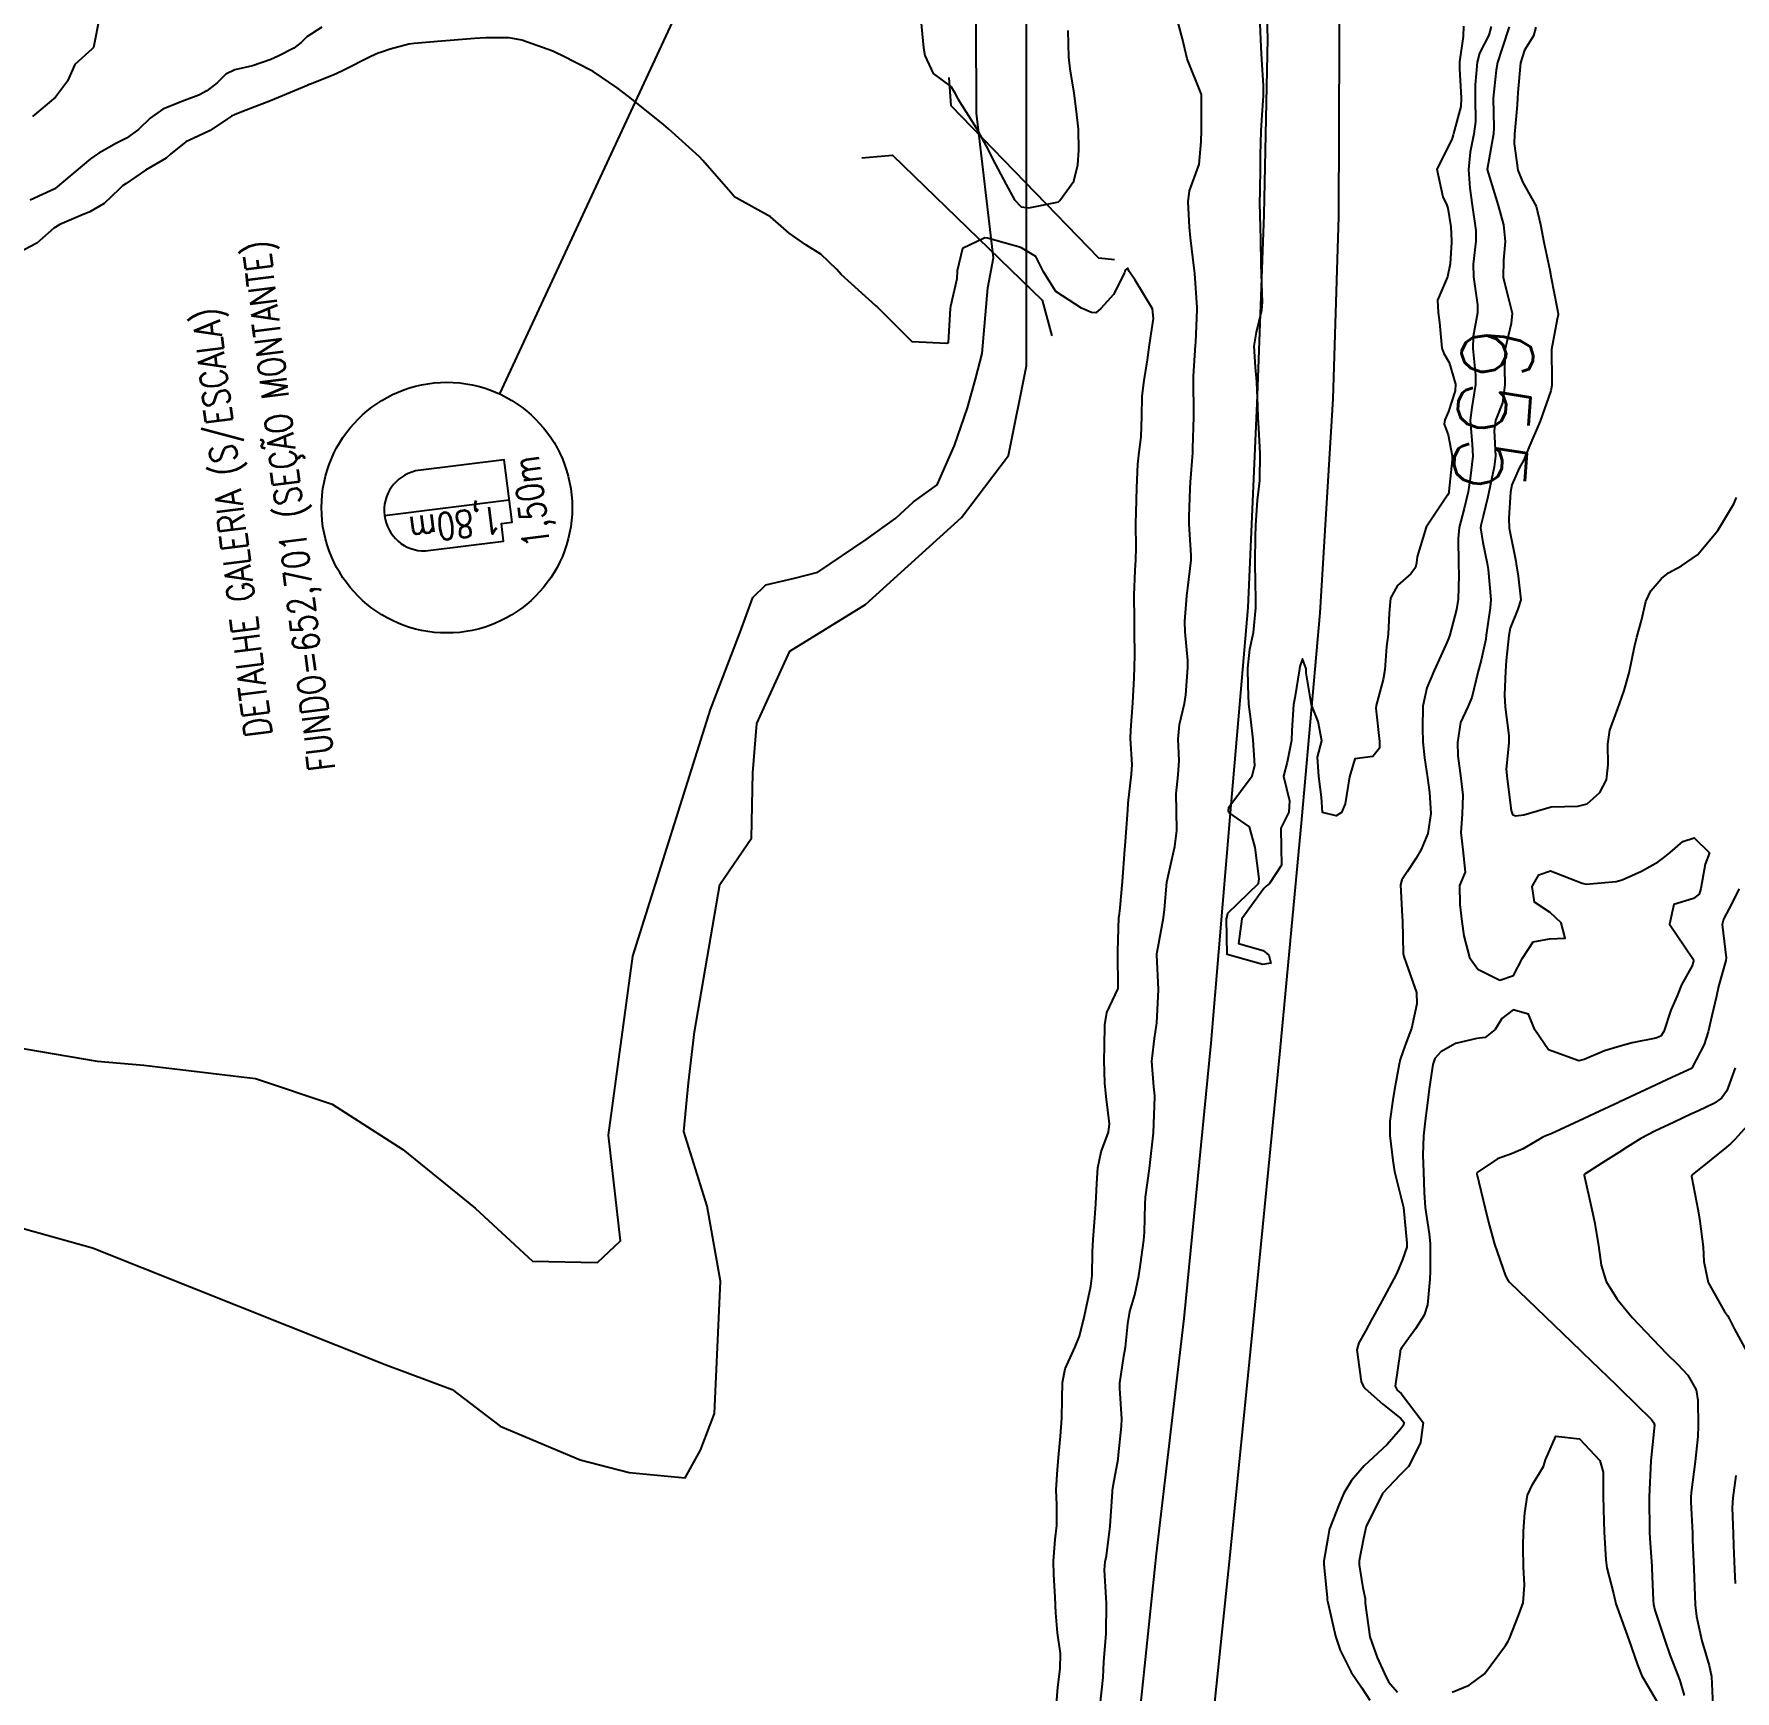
# Model space of a CAD drawing. Header units: metres. Extents: x 292545 to 299085, y 7450245 to 7463078.
# Drawn here: x 296622.6 to 296717.6, y 7461108.6 to 7461201.1 of the extents above; entities that cross this region are included whole.
import ezdxf
from ezdxf.enums import TextEntityAlignment as Align

# ---------------------------------------------------------------- set-up
doc = ezdxf.new("R2010")
doc.units = ezdxf.units.M
doc.linetypes.add('CONTINUO', pattern=[0])
for name, color, linetype in [('Cotas', 45, 'Continuous'), ('Curvas de Nivel 1m', 11, 'Continuous'), ('Curvas de Nivel 5m', 15, 'Continuous'), ('Hidrografia', 140, 'Continuous'), ('Linha Férrea', 20, 'Continuous'), ('Pontes e viadutos', 190, 'Continuous'), ('TEXTO', 45, 'Continuous')]:
    doc.layers.add(name, color=color, linetype=linetype)
doc.styles.add('ROMANS', font='romans', dxfattribs={"height": 0.2})
doc.styles.add('Style-STANDARD', font='STANDARD.shx')

msp = doc.modelspace()

# ---------------------------------------------------------------- linework, layer by layer
at = {"layer": 'Curvas de Nivel 1m', "flags": 128}
for points, elevation in [([(296638.699, 7461201.464), (296637.873, 7461200.934), (296637.554, 7461200.607), (296637.15, 7461200.297), (296636.304, 7461199.86), (296635.857, 7461199.669), (296634.84, 7461199.313), (296633.85, 7461199.092), (296633.341, 7461198.852), (296632.853, 7461198.35), (296632.286, 7461197.908), (296631.836, 7461197.677), (296630.884, 7461197.318), (296629.828, 7461196.885), (296629.122, 7461196.391), (296628.459, 7461195.755), (296627.806, 7461195.274), (296627.236, 7461194.981), (296626.254, 7461194.425), (296625.975, 7461194.244), (296625.79, 7461194.109), (296623.81, 7461192.459), (296623.787, 7461192.446), (296622.422, 7461191.815)], 656), ([(296626.292, 7461202.021), (296625.972, 7461200.429), (296625.951, 7461200.34), (296625.861, 7461200.239), (296624.917, 7461199.375), (296624.503, 7461198.443), (296623.834, 7461197.551), (296622.548, 7461196.473)], 657), ([(296682.179, 7461107.759), (296682.334, 7461109.302), (296682.355, 7461109.757), (296682.373, 7461110.183), (296682.505, 7461111.755), (296682.535, 7461113.45), (296682.516, 7461113.755), (296682.418, 7461115.316), (296682.457, 7461115.756), (296682.523, 7461116.1), (296682.739, 7461117.752), (296682.855, 7461119.693), (296682.861, 7461119.751), (296682.916, 7461120.094), (296683.179, 7461121.499), (296683.202, 7461121.747), (296683.367, 7461123.335), (296683.394, 7461123.746), (296683.28, 7461125.447), (296683.279, 7461125.747), (296683.503, 7461127.247), (296683.583, 7461127.744), (296683.716, 7461129.053), (296683.836, 7461129.742), (296684.103, 7461130.679), (296684.33, 7461131.737), (296684.431, 7461132.368), (296684.619, 7461133.735), (296684.65, 7461134.172), (296684.688, 7461135.734), (296684.711, 7461136.13), (296684.933, 7461137.732), (296684.954, 7461137.904), (296685.153, 7461139.73), (296685.235, 7461141.729), (296685.235, 7461141.791), (296685.181, 7461142.298), (296685.067, 7461143.731), (296685.07, 7461143.865), (296685.216, 7461144.99), (296685.326, 7461145.728), (296685.343, 7461145.848), (296685.425, 7461147.727), (296685.346, 7461149.655), (296685.348, 7461149.729), (296685.357, 7461149.812), (296685.706, 7461151.724), (296685.761, 7461152.187), (296685.907, 7461153.714), (296686.152, 7461154.89), (296686.344, 7461155.71), (296686.451, 7461156.61), (296686.437, 7461157.709), (296686.425, 7461158.657), (296686.539, 7461159.708), (296686.58, 7461160.523), (296686.531, 7461161.709), (296686.604, 7461162.525), (296686.883, 7461163.705), (296686.966, 7461164.179), (296687.073, 7461165.704), (296687.063, 7461166.108), (296686.922, 7461167.706), (296686.91, 7461168.285), (296687.013, 7461169.705), (296687.065, 7461170.15), (296687.261, 7461171.703), (296687.262, 7461171.977), (296687.149, 7461173.704), (296687.14, 7461174.121), (296687.194, 7461175.704), (296687.219, 7461176.063), (296687.345, 7461177.703), (296687.358, 7461177.95), (296687.405, 7461179.702), (296687.404, 7461179.924), (296687.382, 7461181.703), (296687.388, 7461181.971), (296687.503, 7461183.702), (296687.515, 7461183.861), (296687.59, 7461185.701), (296687.591, 7461185.804), (296687.458, 7461187.703), (296687.428, 7461188.001), (296687.215, 7461189.705), (296687.16, 7461190.294), (296687.099, 7461191.707), (296687.156, 7461192.322), (296687.675, 7461193.701), (296687.698, 7461193.797), (296687.807, 7461195.075), (296687.831, 7461195.7), (296687.843, 7461197.7), (296687.03, 7461199.708), (296686.775, 7461200.81), (296686.539, 7461201.713)], 656), ([(296702.473, 7461201.524), (296702.45, 7461200.952), (296702.245, 7461199.526), (296702.243, 7461199.14), (296702.341, 7461197.525), (296702.315, 7461197.039), (296701.91, 7461195.529), (296701.889, 7461195.453), (296701.81, 7461195.202), (296700.982, 7461193.542), (296701.306, 7461192.001), (296701.533, 7461191.533), (296701.584, 7461191.356), (296701.751, 7461190.311), (296701.806, 7461189.529), (296701.806, 7461189.466), (296701.73, 7461188.249), (296701.575, 7461187.532), (296701.019, 7461186.225), (296701.044, 7461185.54), (296701.126, 7461184.977), (296701.257, 7461183.536), (296701.371, 7461183.236), (296701.661, 7461182.748), (296702.023, 7461181.526), (296702.007, 7461181.159), (296701.628, 7461180), (296701.417, 7461179.533), (296701.38, 7461179.293), (296701.615, 7461178.697), (296701.832, 7461177.528), (296701.83, 7461177.297), (296701.655, 7461175.529), (296701.641, 7461175.46), (296701.571, 7461175.331), (296700.374, 7461173.548), (296699.878, 7461171.896), (296699.85, 7461171.555), (296699.791, 7461171.294), (296699.523, 7461170.93), (296698.786, 7461170.295), (296698.391, 7461169.571), (296698.32, 7461168.746), (296698.257, 7461167.572), (296698.163, 7461166.886), (296698.076, 7461165.574), (296697.985, 7461165.045), (296697.588, 7461163.578), (296697.578, 7461163.432), (296697.775, 7461161.576), (296697.783, 7461161.2), (296697.4, 7461160.741), (296696.394, 7461160.599), (296696.108, 7461159.599), (296695.855, 7461158.09), (296695.645, 7461157.606), (296695.361, 7461157.425), (296694.594, 7461157.618), (296694.53, 7461158.459), (296694.39, 7461159.62), (296694.315, 7461160.705), (296694.556, 7461161.619), (296694.349, 7461162.696), (296693.984, 7461163.624), (296693.683, 7461165.405), (296693.684, 7461165.628), (296693.468, 7461166.185), (296693.33, 7461165.766), (296693.311, 7461165.632), (296693.051, 7461164.022), (296692.979, 7461163.635), (296692.872, 7461162.182), (296692.866, 7461161.635), (296692.614, 7461160.418), (296692.423, 7461159.64), (296692.744, 7461158.262), (296692.715, 7461157.636), (296692.263, 7461156.731), (296692.282, 7461155.641), (296692.304, 7461154.665), (296691.624, 7461153.647), (296691.455, 7461153.505), (296691.31, 7461153.368), (296690.083, 7461151.668), (296689.904, 7461150.296), (296691.275, 7461149.902), (296691.599, 7461149.647), (296691.709, 7461149.203), (296691.265, 7461149.117), (296689.273, 7461149.68), (296689.236, 7461151.681), (296689.24, 7461151.734), (296689.296, 7461151.987), (296691.026, 7461153.654), (296691.064, 7461153.907), (296690.826, 7461155.658), (296690.51, 7461156.819), (296689.362, 7461157.609), (296689.341, 7461157.68), (296689.337, 7461157.707), (296689.365, 7461157.912), (296690.67, 7461159.661), (296690.81, 7461160.241), (296690.716, 7461161.66), (296690.581, 7461162.819), (296690.479, 7461163.664), (296690.438, 7461164.675), (296690.413, 7461165.666), (296690.534, 7461166.725), (296690.735, 7461167.661), (296690.869, 7461169.032), (296690.875, 7461169.659), (296690.857, 7461170.316), (296690.823, 7461171.661), (296690.852, 7461172.966), (296690.874, 7461173.66), (296690.964, 7461175.056), (296691.045, 7461175.658), (296691.095, 7461176.143), (296691.102, 7461177.658), (296691.031, 7461179.073), (296690.996, 7461179.659), (296690.98, 7461180.31), (296690.932, 7461181.657), (296690.842, 7461182.477), (296690.78, 7461183.659), (296690.905, 7461184.434), (296691.198, 7461185.655), (296691.238, 7461186.116), (296691.189, 7461187.655), (296691.174, 7461188.21), (296691.147, 7461189.656), (296691.125, 7461190.28), (296691.1, 7461191.657), (296691.118, 7461192.311), (296691.13, 7461193.657), (296691.123, 7461194.334), (296691.167, 7461195.656), (296691.207, 7461196.271), (296691.297, 7461197.655), (296691.289, 7461198.215), (296691.21, 7461199.657), (296691.175, 7461200.352), (296691.115, 7461201.658)], 657), ([(296704.007, 7461201.508), (296703.878, 7461201.02), (296703.362, 7461200.021), (296703.23, 7461199.516), (296703.12, 7461198.241), (296703.124, 7461197.517), (296703.141, 7461196.196), (296703.048, 7461195.518), (296702.835, 7461194.488), (296702.741, 7461193.521), (296702.818, 7461192.479), (296702.958, 7461191.518), (296703.148, 7461190.117), (296703.157, 7461189.516), (296703.013, 7461188.234), (296703.021, 7461187.517), (296703.247, 7461185.967), (296703.243, 7461185.514), (296703.006, 7461184.191), (296702.986, 7461183.517), (296703.134, 7461182.032), (296703.14, 7461181.515), (296702.924, 7461180.223), (296702.839, 7461179.518), (296702.959, 7461178.167), (296702.988, 7461177.516), (296702.838, 7461176.264), (296702.72, 7461175.519), (296702.497, 7461174.587), (296702.223, 7461173.523), (296702.16, 7461172.911), (296702.181, 7461171.524), (296702.197, 7461170.849), (296702.176, 7461169.523), (296702.081, 7461168.941), (296701.703, 7461167.528), (296701.645, 7461167.364), (296701.477, 7461166.969), (296700.827, 7461165.54), (296700.424, 7461164.569), (296700.192, 7461163.549), (296700.18, 7461162.308), (296700.199, 7461161.548), (296700.281, 7461160.665), (296700.462, 7461159.544), (296700.568, 7461158.735), (296700.644, 7461157.547), (296700.468, 7461156.432), (296700.102, 7461155.552), (296699.831, 7461155.06), (296699.324, 7461154.296), (296699.028, 7461153.852), (296698.952, 7461153.564), (296699.05, 7461151.808), (296699.062, 7461151.562), (296699.096, 7461149.74), (296699.126, 7461149.561), (296699.267, 7461149.19), (296699.839, 7461147.554), (296699.863, 7461146.927), (296699.563, 7461145.557), (296699.474, 7461145.303), (296699.209, 7461144.614), (296698.934, 7461143.826), (296698.865, 7461143.563), (296698.608, 7461142.136), (296698.516, 7461141.567), (296698.357, 7461140.372), (296698.358, 7461139.568), (296698.522, 7461138.177), (296698.615, 7461137.565), (296699.104, 7461135.626), (296699.113, 7461135.56), (296699.308, 7461133.558), (296699.296, 7461133.342), (296699.069, 7461132.649), (296698.739, 7461131.882), (296698.576, 7461131.565), (296698.028, 7461130.56), (296697.502, 7461129.583), (296697.337, 7461129.277), (296697.019, 7461128.688), (296696.616, 7461127.987), (296696.51, 7461127.595), (296696.746, 7461125.832), (296696.861, 7461125.591), (296696.982, 7461125.449), (296697.962, 7461124.565), (296698.965, 7461123.768), (296699.135, 7461123.558), (296699.117, 7461123.402), (296698.957, 7461123.177), (296698.198, 7461122.317), (296697.415, 7461121.583), (296696.928, 7461121.131), (296696.213, 7461120.304), (296695.785, 7461119.601), (296695.525, 7461118.985), (296694.982, 7461117.609), (296694.961, 7461117.541), (296694.885, 7461117.085), (296694.668, 7461115.809), (296694.66, 7461115.612), (296694.845, 7461113.777), (296694.862, 7461113.61), (296694.866, 7461113.586), (296695.313, 7461111.605), (296695.58, 7461110.827), (296696.192, 7461109.596), (296696.784, 7461108.723), (296697.231, 7461108.037)], 656), ([(296706.5, 7461201.474), (296706.371, 7461200.982), (296705.87, 7461200.174), (296705.644, 7461199.483), (296705.503, 7461197.82), (296705.492, 7461197.485), (296705.471, 7461197.127), (296705.313, 7461195.488), (296705.29, 7461194.97), (296705.497, 7461193.484), (296705.783, 7461192.798), (296706.53, 7461191.472), (296706.77, 7461190.452), (296706.949, 7461189.468), (296707.294, 7461187.898), (296707.369, 7461187.464), (296707.697, 7461185.763), (296707.76, 7461185.459), (296707.758, 7461185.394), (296707.69, 7461185.167), (296707.386, 7461183.464), (296707.393, 7461181.717), (296707.4, 7461181.464), (296707.342, 7461181.166), (296706.751, 7461179.473), (296706.111, 7461177.986), (296705.909, 7461177.485), (296705.818, 7461177.268), (296705.594, 7461176.885), (296705.169, 7461175.904), (296705.09, 7461175.495), (296705.002, 7461174.052), (296705.013, 7461173.495), (296705.384, 7461171.641), (296705.412, 7461171.491), (296705.523, 7461170.812), (296705.678, 7461169.487), (296705.498, 7461168.962), (296705.071, 7461167.91), (296704.994, 7461167.495), (296704.857, 7461166.101), (296704.808, 7461165.496), (296704.753, 7461164.184), (296704.791, 7461163.496), (296705, 7461161.911), (296704.999, 7461161.494), (296704.858, 7461160.028), (296704.91, 7461159.495), (296705.133, 7461157.724), (296705.209, 7461157.492), (296705.362, 7461157.418), (296705.831, 7461157.483), (296707.368, 7461157.929), (296708.843, 7461157.971), (296709.369, 7461158.088), (296710.085, 7461158.724), (296710.456, 7461159.429), (296710.548, 7461160.276), (296710.525, 7461161.429), (296710.64, 7461162.208), (296711.088, 7461163.423), (296711.187, 7461163.671), (296711.443, 7461164.419), (296711.717, 7461165.416), (296712.024, 7461166.862), (296712.154, 7461167.41), (296712.413, 7461168.327), (296712.655, 7461169.403), (296712.923, 7461169.987), (296713.522, 7461170.675), (296713.924, 7461170.989), (296714.633, 7461171.379), (296715.539, 7461171.994), (296716.667, 7461173.353), (296717.568, 7461174.844), (296717.708, 7461175.202)], 654), ([(296717.862, 7461153.342), (296717.302, 7461152.254), (296716.993, 7461151.656), (296716.911, 7461151.354), (296717.13, 7461149.487), (296717.12, 7461149.351), (296716.715, 7461147.888), (296716.598, 7461147.356), (296716.343, 7461146.248), (296716.124, 7461145.361), (296715.915, 7461144.66), (296715.244, 7461143.369), (296715.222, 7461143.34), (296715.192, 7461143.322), (296713.864, 7461142.705), (296713.183, 7461142.387), (296711.228, 7461141.473), (296711.173, 7461141.447), (296711.154, 7461141.44), (296711.115, 7461141.421), (296709.797, 7461140.804), (296709.164, 7461140.51), (296707.36, 7461139.672), (296707.154, 7461139.595), (296707.063, 7461139.562), (296706.903, 7461139.472), (296705.8, 7461138.826), (296705.139, 7461138.558), (296704.358, 7461138.275), (296703.235, 7461137.509), (296703.203, 7461137.428), (296703.682, 7461135.504), (296703.865, 7461134.732), (296704.203, 7461133.499), (296704.818, 7461131.731), (296704.935, 7461131.491), (296705.052, 7461131.366), (296707.033, 7461129.47), (296709.005, 7461127.573), (296709.14, 7461127.439), (296710.985, 7461125.642), (296711.213, 7461125.418), (296712.966, 7461123.712), (296713.102, 7461123.535), (296713.13, 7461123.397), (296713.123, 7461123.235), (296712.933, 7461121.4), (296712.845, 7461119.401), (296712.86, 7461117.423), (296712.862, 7461117.4), (296712.88, 7461117.087), (296712.976, 7461115.51), (296712.979, 7461115.398), (296713.065, 7461113.617), (296713.086, 7461113.396), (296713.161, 7461113.072), (296713.705, 7461111.387), (296713.994, 7461110.571), (296714.457, 7461109.375), (296714.547, 7461109.13), (296714.782, 7461108.298)], 654), ([(296717.631, 7461143.343), (296717.18, 7461142.076), (296716.878, 7461141.651), (296716.439, 7461141.357), (296715.585, 7461140.95), (296715.167, 7461140.756), (296714.226, 7461140.316), (296713.157, 7461139.809), (296712.367, 7461139.402), (296711.619, 7461138.939), (296711.141, 7461138.627), (296710.401, 7461138.16), (296709.253, 7461137.439), (296709.202, 7461137.359), (296709.634, 7461135.435), (296709.774, 7461134.752), (296710.004, 7461133.431), (296710.151, 7461132.34), (296710.426, 7461131.426), (296711.043, 7461130.426), (296711.891, 7461129.411), (296713.015, 7461128.225), (296713.832, 7461127.388), (296714.423, 7461126.805), (296714.991, 7461126.186), (296715.466, 7461125.365), (296715.558, 7461124.783), (296715.576, 7461123.364), (296715.554, 7461122.764), (296715.403, 7461121.365), (296715.184, 7461119.636), (296715.164, 7461119.367), (296715.163, 7461119.114), (296715.248, 7461117.366), (296715.265, 7461116.98), (296715.332, 7461115.365), (296715.348, 7461114.875), (296715.411, 7461113.364), (296715.486, 7461112.711), (296715.773, 7461111.36), (296716.188, 7461109.967), (296716.312, 7461109.355), (296716.399, 7461107.731)], 653), ([(296719.17, 7461141.06), (296717.614, 7461139.343), (296717.38, 7461139.116), (296717.146, 7461138.915), (296716.284, 7461138.211), (296715.23, 7461137.369), (296715.197, 7461137.294), (296715.564, 7461135.365), (296715.665, 7461134.793), (296715.853, 7461133.362), (296715.886, 7461132.54), (296716.126, 7461131.359), (296717.037, 7461129.75), (296717.202, 7461129.515), (296717.3, 7461129.346), (296717.604, 7461128.762), (296718.388, 7461127.329)], 652), ([(296717.683, 7461120.585), (296717.501, 7461119.344), (296717.474, 7461118.775), (296717.534, 7461117.343), (296717.551, 7461116.668), (296717.599, 7461115.343), (296717.648, 7461114.549)], 652)]:
    msp.add_lwpolyline(points, dxfattribs=dict(at, elevation=elevation))
at = {"layer": 'Curvas de Nivel 5m', "elevation": 655, "flags": 128}
for points in [[(296672.167, 7461201.886), (296672.302, 7461200.318), (296672.376, 7461199.882), (296672.849, 7461198.871), (296673.846, 7461198.127), (296674.016, 7461197.858), (296674.221, 7461197.472), (296675.252, 7461195.846), (296675.803, 7461194.831), (296676.305, 7461193.835), (296676.926, 7461192.684), (296677.386, 7461191.824), (296677.767, 7461191.429), (296678.198, 7461191.382), (296679.771, 7461191.695), (296679.844, 7461191.717), (296679.926, 7461191.788), (296680.697, 7461192.863), (296680.923, 7461193.779), (296680.987, 7461194.593), (296680.957, 7461195.779), (296680.853, 7461196.754), (296680.723, 7461197.781), (296680.504, 7461199.136), (296680.428, 7461199.784), (296680.38, 7461201.283)], [(296705.025, 7461201.493), (296704.616, 7461200.245), (296704.375, 7461199.502), (296704.29, 7461199.07), (296704.127, 7461197.506), (296704.16, 7461195.849), (296704.142, 7461195.505), (296703.793, 7461193.51), (296704.409, 7461191.5), (296704.693, 7461190.437), (296704.802, 7461189.494), (296704.699, 7461188.462), (296704.677, 7461187.496), (296705.026, 7461186.167), (296705.183, 7461185.488), (296705.126, 7461184.927), (296704.803, 7461183.499), (296704.752, 7461182.404), (296704.777, 7461181.499), (296704.637, 7461180.495), (296704.261, 7461179.504), (296704.177, 7461178.945), (296704.251, 7461177.504), (296704.182, 7461176.916), (296703.886, 7461175.507), (296703.833, 7461175.244), (296703.559, 7461174.154), (296703.427, 7461173.638), (296703.416, 7461173.511), (296703.545, 7461172.69), (296703.792, 7461171.507), (296703.846, 7461171.189), (296703.999, 7461169.505), (296703.964, 7461169.04), (296703.737, 7461167.507), (296703.705, 7461167.282), (296703.462, 7461166.11), (296703.331, 7461165.635), (296703.295, 7461165.512), (296702.931, 7461164.025), (296702.716, 7461163.517), (296702.308, 7461162.637), (296702.123, 7461161.523), (296702.154, 7461160.77), (296702.315, 7461159.521), (296702.422, 7461158.573), (296702.395, 7461157.525), (296702.314, 7461156.487), (296702.433, 7461155.524), (296702.563, 7461154.283), (296702.25, 7461153.526), (296702.256, 7461152.479), (296702.37, 7461151.524), (296702.493, 7461150.729), (296702.805, 7461149.517), (296703.263, 7461148.86), (296704.505, 7461148.246), (296705.253, 7461148.502), (296705.753, 7461149.483), (296706.355, 7461150.395), (296707.279, 7461150.553), (296708.137, 7461150.594), (296707.923, 7461151.454), (296707.299, 7461152.019), (296706.432, 7461152.601), (296706.295, 7461153.475), (296706.672, 7461154.121), (296707.326, 7461154.348), (296709.094, 7461153.665), (296709.316, 7461153.614), (296710.988, 7461153.753), (296711.319, 7461153.843), (296712.406, 7461154.325), (296713.335, 7461154.861), (296713.643, 7461155.082), (296714.002, 7461155.383), (296714.725, 7461156), (296715.351, 7461156.187), (296716.204, 7461155.361), (296715.966, 7461154.731), (296715.715, 7461153.366), (296715.621, 7461153.056), (296715.307, 7461152.811), (296714.212, 7461152.473), (296713.975, 7461151.383), (296715.264, 7461149.47), (296715.306, 7461149.37), (296715.31, 7461149.322), (296715.26, 7461149.092), (296714.636, 7461147.989), (296714.393, 7461147.379), (296714.039, 7461146.578), (296713.65, 7461145.386), (296713.483, 7461145.124), (296713.217, 7461145.003), (296711.878, 7461144.745), (296711.21, 7461144.569), (296710.333, 7461144.302), (296709.199, 7461143.816), (296708.899, 7461143.743), (296707.206, 7461144.353), (296706.45, 7461145.478), (296706.1, 7461146.345), (296705.234, 7461146.593), (296704.615, 7461146.111), (296704.234, 7461145.5), (296703.68, 7461145.042), (296703.215, 7461144.992), (296702.025, 7461144.714), (296701.203, 7461144.237), (296700.871, 7461143.87), (296700.751, 7461143.544), (296700.552, 7461142.174), (296700.468, 7461141.547), (296700.324, 7461140.385), (296700.234, 7461139.549), (296700.204, 7461138.482), (296700.235, 7461137.549), (296700.266, 7461136.394), (296700.335, 7461135.548), (296700.547, 7461134.087), (296700.603, 7461133.545), (296700.614, 7461131.99), (296700.594, 7461131.545), (296700.46, 7461130.125), (296700.275, 7461129.548), (296699.793, 7461128.78), (296699.005, 7461127.693), (296698.955, 7461127.609), (296698.938, 7461127.561), (296698.927, 7461127.486), (296698.655, 7461125.565), (296698.768, 7461125.35), (296698.979, 7461125.167), (296700.22, 7461123.547), (296700.074, 7461122.421), (296699.634, 7461121.553), (296699.403, 7461121.08), (296698.924, 7461120.63), (296697.945, 7461119.575), (296697.035, 7461117.729), (296696.994, 7461117.588), (296696.979, 7461117.501), (296696.885, 7461117.064), (296696.648, 7461115.811), (296696.64, 7461115.592), (296696.85, 7461114.304), (296696.967, 7461113.711), (296696.972, 7461113.588), (296696.972, 7461113.457), (296697.245, 7461111.584), (296697.649, 7461110.425), (296698.032, 7461109.571), (296698.283, 7461109.063), (296698.782, 7461108.49)], [(296679.73, 7461107.79), (296679.802, 7461108.771), (296679.946, 7461109.788), (296679.952, 7461110.642), (296679.796, 7461111.79), (296679.702, 7461112.924), (296679.66, 7461113.792), (296679.583, 7461115.066), (296679.571, 7461115.793), (296679.665, 7461117.008), (296679.754, 7461117.791), (296679.755, 7461118.941), (296679.722, 7461119.792), (296679.789, 7461120.926), (296679.875, 7461121.791), (296679.956, 7461122.782), (296680.033, 7461123.789), (296680.049, 7461124.859), (296680.077, 7461125.784), (296680.229, 7461126.547), (296680.78, 7461127.773), (296681.019, 7461128.373), (296681.295, 7461129.502), (296681.349, 7461129.767), (296681.65, 7461131.161), (296681.726, 7461131.763), (296681.753, 7461133.083), (296681.788, 7461133.763), (296681.873, 7461134.984), (296681.925, 7461135.762), (296681.99, 7461136.886), (296682.043, 7461137.761), (296682.232, 7461138.664), (296682.643, 7461139.755), (296682.697, 7461140.215), (296682.512, 7461141.757), (296682.44, 7461142.501), (296682.398, 7461143.758), (296682.417, 7461144.552), (296682.441, 7461145.758), (296682.544, 7461146.442), (296683.164, 7461147.751), (296683.183, 7461147.812), (296683.155, 7461149.751), (296683.157, 7461149.868), (296683.226, 7461151.751), (296683.235, 7461151.809), (296683.298, 7461152.286), (296683.426, 7461153.748), (296683.548, 7461155.539), (296683.569, 7461155.747), (296683.599, 7461156), (296683.712, 7461157.745), (296683.746, 7461158.123), (296683.93, 7461159.742), (296683.953, 7461160.297), (296683.875, 7461161.743), (296683.883, 7461162.209), (296683.997, 7461163.742), (296684.067, 7461165.127), (296684.094, 7461165.741), (296684.104, 7461166.375), (296684.099, 7461167.741), (296684.091, 7461168.343), (296684.077, 7461169.741), (296684.136, 7461171.128), (296684.171, 7461171.74), (296684.177, 7461172.378), (296684.175, 7461173.741), (296684.187, 7461174.369), (296684.224, 7461175.74), (296684.278, 7461177.054), (296684.351, 7461177.739), (296684.461, 7461178.587), (296684.497, 7461179.737), (296684.512, 7461180.864), (296684.624, 7461181.735), (296684.815, 7461182.883), (296684.933, 7461183.731), (296685.163, 7461185.203), (296685.089, 7461185.729), (296684.13, 7461187.331), (296683.843, 7461187.748), (296683.802, 7461187.827), (296683.726, 7461188.008), (296683.57, 7461187.906), (296683.53, 7461187.752), (296682.922, 7461186.54), (296682.217, 7461185.765), (296681.936, 7461185.522), (296681.69, 7461185.528), (296681.134, 7461185.776), (296679.707, 7461186.7), (296679.015, 7461187.801), (296678.59, 7461188.665), (296677.736, 7461189.172), (296675.888, 7461189.692), (296675.742, 7461189.711), (296674.478, 7461189.11), (296674.195, 7461187.855), (296674.162, 7461187.41), (296673.814, 7461185.859), (296673.801, 7461185.75), (296673.695, 7461183.86), (296673.69, 7461183.842), (296673.672, 7461183.817), (296673.615, 7461183.804), (296671.673, 7461183.89), (296669.693, 7461185.873), (296669.67, 7461185.888), (296669.646, 7461185.911), (296667.719, 7461187.66), (296667.465, 7461187.934), (296666.577, 7461188.793), (296665.736, 7461189.305), (296664.811, 7461189.969), (296663.756, 7461190.869), (296661.845, 7461191.936), (296661.773, 7461191.983), (296661.742, 7461192.01), (296661.53, 7461192.257), (296659.993, 7461194.028), (296659.795, 7461194.232), (296658.06, 7461195.798), (296657.813, 7461196.016), (296657.793, 7461196.031), (296657.771, 7461196.051), (296655.836, 7461197.591), (296655.192, 7461198.087), (296653.852, 7461198.989), (296652.068, 7461199.911), (296651.862, 7461200.005), (296651.784, 7461200.043), (296651.607, 7461200.124), (296649.872, 7461200.748), (296649.16, 7461200.871), (296647.873, 7461200.864), (296647.223, 7461200.826), (296645.871, 7461200.723), (296645.385, 7461200.682), (296643.868, 7461200.562), (296643.571, 7461200.52), (296642.521, 7461200.233), (296642.03, 7461200.069), (296641.861, 7461200.013), (296641.439, 7461199.826), (296639.851, 7461199.03), (296639.333, 7461198.791), (296638.082, 7461198.288), (296637.911, 7461198.22), (296637.842, 7461198.197), (296636.511, 7461197.628), (296635.833, 7461197.353), (296634.229, 7461196.736), (296633.825, 7461196.575), (296633.67, 7461196.496), (296633.441, 7461196.344), (296632.477, 7461195.689), (296631.808, 7461195.382), (296631.109, 7461195.061), (296630.247, 7461194.375), (296630.011, 7461194.158), (296629.789, 7461194.022), (296628.866, 7461193.476), (296627.776, 7461192.741), (296627.582, 7461192.605), (296627.382, 7461192.414), (296626.555, 7461191.628), (296625.754, 7461191.162), (296625.243, 7461190.945), (296624.07, 7461190.455), (296623.741, 7461190.241), (296622.797, 7461189.405), (296621.727, 7461188.843)], [(296701.83, 7461108.482), (296702.786, 7461108.869), (296703.64, 7461109.507), (296704.809, 7461111.084), (296704.959, 7461111.341), (296705.028, 7461111.488), (296705.544, 7461112.772), (296705.792, 7461113.481), (296705.872, 7461114.461), (296705.823, 7461115.48), (296705.796, 7461116.564), (296705.817, 7461117.481), (296705.884, 7461118.499), (296706.038, 7461119.479), (296706.32, 7461120.074), (296706.929, 7461121.087), (296707.054, 7461121.468), (296707.623, 7461122.79), (296708.951, 7461122.641), (296710.08, 7461121.429), (296710.263, 7461120.763), (296710.263, 7461119.426), (296710.303, 7461118.015), (296710.329, 7461117.426), (296710.407, 7461115.885), (296710.473, 7461115.424), (296710.849, 7461113.997), (296710.981, 7461113.419), (296711.042, 7461113.216), (296711.701, 7461111.411), (296712.187, 7461110.018), (296712.433, 7461109.404), (296712.787, 7461108.805), (296713.296, 7461107.91)]]:
    msp.add_lwpolyline(points, dxfattribs=at)
at = {"layer": 'Hidrografia', "elevation": 657.821}
msp.add_lwpolyline([(296620.576, 7461144.666), (296626.16, 7461143.731), (296628.762, 7461143.498), (296635.009, 7461142.755), (296639.278, 7461141.324), (296643.225, 7461138.783), (296647.261, 7461135.513), (296650.464, 7461132.549), (296654.105, 7461132.473), (296655.395, 7461133.685), (296654.712, 7461139.595), (296656.078, 7461149.596), (296660.409, 7461163.356), (296662.078, 7461167.675), (296662.771, 7461169.616), (296663.505, 7461170.331), (296665.104, 7461170.688), (296666.402, 7461171.026), (296669.099, 7461172.861), (296670.755, 7461174.045), (296671.752, 7461174.966), (296673.069, 7461175.906), (296674.047, 7461178.104), (296674.764, 7461180.203), (296675.216, 7461181.819), (296675.592, 7461183.247), (296675.895, 7461186.906), (296676.214, 7461188.578), (296675.272, 7461196.669), (296675.2, 7461216.802)], dxfattribs=at)
at = {"layer": 'Hidrografia'}
msp.add_lwpolyline([(296616.544, 7461135.904), (296625.893, 7461133.298), (296642.247, 7461126.776), (296645.976, 7461125.395), (296648.658, 7461123.345), (296653.141, 7461121.462), (296655.864, 7461120.75), (296659.007, 7461120.457), (296659.845, 7461122.006), (296660.641, 7461124.056), (296660.977, 7461131.446), (296660.223, 7461135.631), (296658.924, 7461139.787), (296659.175, 7461142.507), (296659.511, 7461145.353), (296660.94, 7461153.587), (296662.7, 7461156.181), (296662.784, 7461159.822), (296662.993, 7461162.584), (296664.85, 7461166.611), (296669.064, 7461169.226), (296674.432, 7461174.076), (296677.051, 7461177.549), (296678.053, 7461182.549), (296678.056, 7461205.871)], dxfattribs=at)
at = {"layer": 'Linha Férrea', "linetype": 'Continuous'}
for points in [[(296691.192, 7461211.373), (296691.519, 7461200.833), (296691.308, 7461190.988), (296690.943, 7461180.899), (296690.424, 7461169.062), (296689.444, 7461157.599), (296688.359, 7461144.736), (296686.851, 7461129.353), (296685.3, 7461116.204), (296684.095, 7461104.586)], [(296695.595, 7461211.458), (296695.518, 7461200.763), (296695.479, 7461190.893), (296695.166, 7461180.706), (296694.446, 7461168.768), (296693.412, 7461157.222), (296692.205, 7461144.298), (296690.702, 7461128.959), (296689.372, 7461115.788), (296688.165, 7461104.141)]]:
    msp.add_lwpolyline(points, dxfattribs=at)
at = {"layer": 'Pontes e viadutos'}
for points in [[(296682.972, 7461188.473), (296682.104, 7461188.562), (296673.855, 7461197.076), (296673.748, 7461198.659)], [(296668.86, 7461194.174), (296670.584, 7461194.321), (296678.933, 7461186.226), (296679.48, 7461184.232)]]:
    msp.add_lwpolyline(points, dxfattribs=at)
at = {"layer": 'TEXTO', "linetype": 'CONTINUO'}
for points in [[(296679.913, 7461248.327, 0), (296648.637, 7461180.983, 0)], [(296644.495, 7461172.218, 0), (296648.861, 7461172.763, 0), (296648.737, 7461173.756, 0), (296649.332, 7461173.83, 0), (296648.898, 7461177.303, 0), (296643.936, 7461176.683, 0)], [(296642.201, 7461174.199, 0), (296649.177, 7461175.071, 0)]]:
    msp.add_polyline3d(points, dxfattribs=at)
msp.add_circle((296645.689, 7461174.635), 7, dxfattribs=at)
msp.add_arc((296644.446, 7461174.479), 2.262, 103.00998, 271.24081, dxfattribs=at)

# ---------------------------------------------------------------- texts
at = {"layer": 'Cotas', "style": 'Style-STANDARD'}
msp.add_text('655', height=4, rotation=266.13397, dxfattribs=at).set_placement((296704.158, 7461180.145, 655), align=Align.MIDDLE_CENTER)
at = {"layer": 'TEXTO', "style": 'ROMANS', "width": 0.8}
for s, rotation, p in [('FUNDO=652,701 (SEÇÃO MONTANTE)', 97.12539, (296639.464, 7461160.029)), ('DETALHE GALERIA (S/ESCALA)', 97.12539, (296635.917, 7461161.931)), ('1,50m', 97.12539, (296651.461, 7461172.514)), ('1,80m', 187.12539, (296648.61, 7461174.732))]:
    msp.add_text(s, height=1.5, rotation=rotation, dxfattribs=at).set_placement(p)

doc.saveas('drawing.dxf')
